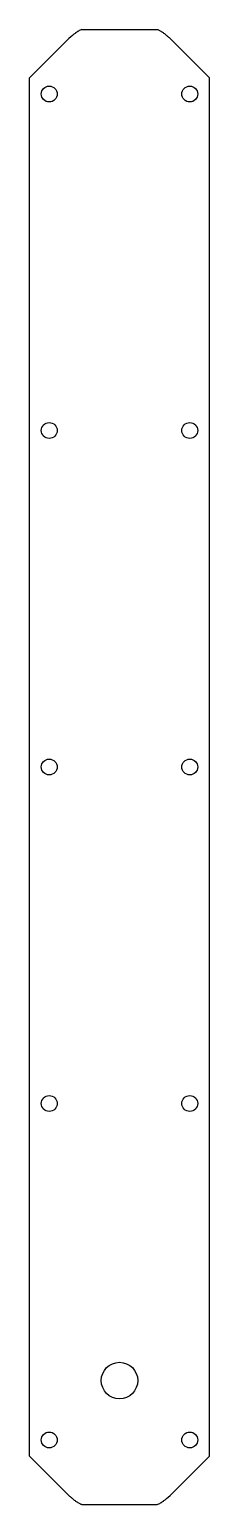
# Model space of a CAD drawing. Header units: millimetres. Extents: x -28 to 28, y -457 to 0.
import ezdxf

# ---------------------------------------------------------------- set-up
doc = ezdxf.new("R2010")
doc.units = ezdxf.units.MM

msp = doc.modelspace()

# ---------------------------------------------------------------- linework, layer by layer
at = {"color": 7, "linetype": 'Continuous', "lineweight": 25}
for p, q in [((-11.63, 0), (11.63, 0)), ((-27.84, -15), (-15.64, -2.8)), ((15.64, -2.8), (27.84, -15)), ((-27.84, -442), (-27.84, -15)), ((27.84, -442), (27.84, -15)), ((-15.64, -454.2), (-27.84, -442)), ((15.64, -454.2), (27.84, -442)), ((-11.63, -457), (11.63, -457))]:
    msp.add_line(p, q, dxfattribs=at)
for centre, radius in [((-21.74, -20), 2.45), ((21.74, -20), 2.45), ((-21.74, -124.25), 2.45), ((21.74, -124.25), 2.45), ((-21.74, -228.5), 2.45), ((21.74, -228.5), 2.45), ((-21.74, -332.75), 2.45), ((21.74, -332.75), 2.45), ((0, -418.6), 5.65), ((-21.74, -437), 2.45), ((21.74, -437), 2.45)]:
    msp.add_circle(centre, radius, dxfattribs=at)
for points, knots in [([(-11.63, 0), (-11.99, -0.12), (-12.37, -0.29), (-12.83, -0.56), (-12.92, -0.61), (-13.08, -0.72), (-13.16, -0.77), (-13.33, -0.88), (-13.42, -0.94), (-13.54, -1.04), (-13.59, -1.07), (-13.65, -1.12), (-13.68, -1.13), (-13.71, -1.16), (-13.72, -1.17), (-13.74, -1.18), (-13.76, -1.2), (-14.19, -1.52), (-14.81, -2.05), (-15.64, -2.8)], [0, 0, 0, 0, 0.25, 0.25, 0.3125, 0.3125, 0.375, 0.375, 0.4375, 0.4375, 0.46875, 0.46875, 0.484375, 0.484375, 0.492188, 0.492188, 0.5, 0.5, 1, 1, 1, 1]), ([(15.64, -2.8), (15.39, -2.57), (14.93, -2.17), (14.31, -1.63), (13.81, -1.23), (13.4, -0.93), (13.03, -0.68), (12.67, -0.47), (12.31, -0.28), (11.97, -0.12), (11.74, -0.04), (11.63, 0)], [0, 0, 0, 0, 0.206292, 0.372953, 0.500085, 0.594723, 0.684543, 0.769736, 0.850527, 0.927179, 1, 1, 1, 1]), ([(-15.64, -454.2), (-15.39, -454.43), (-14.93, -454.83), (-14.31, -455.37), (-13.81, -455.77), (-13.4, -456.07), (-13.03, -456.32), (-12.67, -456.53), (-12.31, -456.72), (-11.97, -456.88), (-11.74, -456.96), (-11.63, -457)], [0, 0, 0, 0, 0.206292, 0.372953, 0.500085, 0.594723, 0.684543, 0.769736, 0.850527, 0.927179, 1, 1, 1, 1]), ([(11.63, -457), (11.99, -456.88), (12.37, -456.71), (12.83, -456.44), (12.92, -456.39), (13.08, -456.28), (13.16, -456.23), (13.33, -456.12), (13.42, -456.06), (13.54, -455.96), (13.59, -455.93), (13.65, -455.88), (13.68, -455.87), (13.71, -455.84), (13.72, -455.83), (13.74, -455.82), (13.76, -455.8), (14.19, -455.48), (14.81, -454.95), (15.64, -454.2)], [0, 0, 0, 0, 0.25, 0.25, 0.3125, 0.3125, 0.375, 0.375, 0.4375, 0.4375, 0.46875, 0.46875, 0.484375, 0.484375, 0.492188, 0.492188, 0.5, 0.5, 1, 1, 1, 1])]:
    msp.add_open_spline(points, degree=3, knots=knots, dxfattribs=at)

doc.saveas('drawing.dxf')
